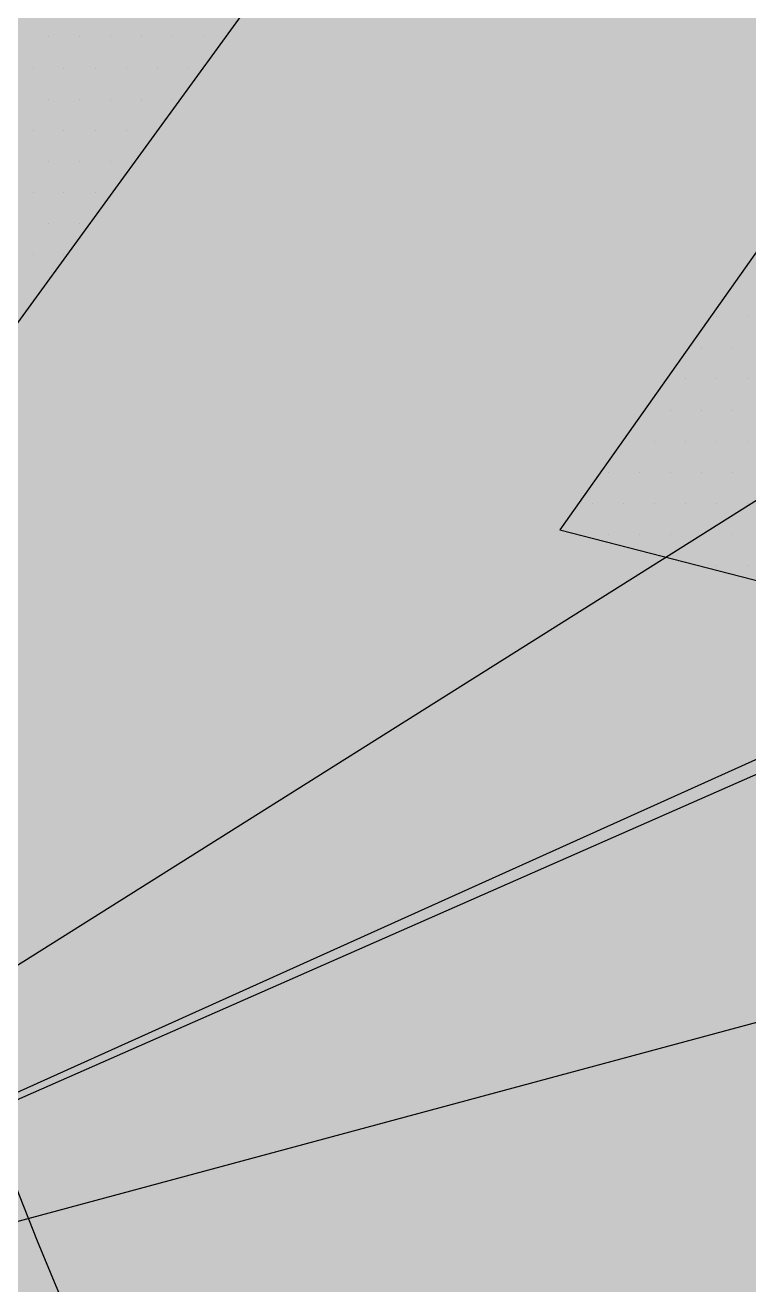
# Paper-space layout 'Layout1' of a CAD drawing. Extents: x -43 to 2298, y -18 to 768.
# Drawn here: x 134.401 to 135.683, y 259.486 to 261.716 of the extents above; entities that cross this region are included whole.
import ezdxf

# ---------------------------------------------------------------- set-up
doc = ezdxf.new("R2010")
doc.units = 0
doc.header["$LTSCALE"] = 2
doc.linetypes.add('CACHEX2', pattern=[0.75, 0.5, -0.25])
doc.layers.add('CARTOUCHE', color=7, linetype='Continuous')
doc.layers.add('LOGO', color=7, linetype='Continuous')

# ---------------------------------------------------------------- blocks, each defined once
blk = doc.blocks.new('A$C715108E3')
at = {"layer": 'LOGO', "color": 131}
for p, q in [((-19.2397, -13.8809), (-19.2397, -13.8809)), ((-19.1476, -13.8809), (-19.1476, -13.8809)), ((-19.0564, -13.8809), (-19.0564, -13.8809)), ((-18.9643, -13.8809), (-18.9643, -13.8809)), ((-18.8725, -13.8809), (-18.8725, -13.8809)), ((-18.7811, -13.8809), (-18.7811, -13.8809)), ((-19.2852, -13.9735), (-19.2852, -13.9735)), ((-19.1939, -13.9735), (-19.1939, -13.9735)), ((-19.1019, -13.9735), (-19.1019, -13.9735)), ((-19.0099, -13.9735), (-19.0099, -13.9735)), ((-18.9186, -13.9735), (-18.9186, -13.9735)), ((-18.8268, -13.9735), (-18.8268, -13.9735)), ((-19.2397, -14.065), (-19.2397, -14.065)), ((-19.1476, -14.065), (-19.1476, -14.065)), ((-19.0564, -14.065), (-19.0564, -14.065)), ((-18.9643, -14.065), (-18.9643, -14.065)), ((-18.8725, -14.065), (-18.8725, -14.065)), ((-19.2852, -14.1574), (-19.2852, -14.1574)), ((-19.1939, -14.1574), (-19.1939, -14.1574)), ((-19.1019, -14.1574), (-19.1019, -14.1574)), ((-19.0099, -14.1574), (-19.0099, -14.1574)), ((-18.9186, -14.1574), (-18.9186, -14.1574)), ((-19.2397, -14.2488), (-19.2397, -14.2488)), ((-19.1476, -14.2488), (-19.1476, -14.2488)), ((-19.0564, -14.2488), (-19.0564, -14.2488)), ((-19.2852, -14.3401), (-19.2852, -14.3401)), ((-19.1939, -14.3401), (-19.1939, -14.3401)), ((-19.1019, -14.3401), (-19.1019, -14.3401)), ((-19.2397, -14.4325), (-19.2397, -14.4325)), ((-19.1476, -14.4325), (-19.1476, -14.4325)), ((-19.2852, -14.5238), (-19.2852, -14.5238)), ((-19.1939, -14.5238), (-19.1939, -14.5238)), ((-17.2199, -14.6152), (-17.2199, -14.6152)), ((-17.2851, -14.7076), (-17.2851, -14.7076)), ((-17.2671, -14.7076), (-17.2671, -14.7076)), ((-17.1753, -14.7076), (-17.1753, -14.7076)), ((-17.35, -14.7991), (-17.35, -14.7991)), ((-17.3129, -14.7991), (-17.3129, -14.7991)), ((-17.2214, -14.7991), (-17.2214, -14.7991)), ((-17.415, -14.8905), (-17.415, -14.8905)), ((-17.359, -14.8905), (-17.359, -14.8905)), ((-17.2671, -14.8905), (-17.2671, -14.8905)), ((-17.1753, -14.8905), (-17.1753, -14.8905)), ((-17.4797, -14.9827), (-17.4797, -14.9827)), ((-17.4049, -14.9827), (-17.4049, -14.9827)), ((-17.3129, -14.9827), (-17.3129, -14.9827)), ((-17.2214, -14.9827), (-17.2214, -14.9827)), ((-17.5445, -15.0742), (-17.5445, -15.0742)), ((-17.5424, -15.0742), (-17.5424, -15.0742)), ((-17.4504, -15.0742), (-17.4504, -15.0742)), ((-17.359, -15.0742), (-17.359, -15.0742)), ((-17.2671, -15.0742), (-17.2671, -15.0742)), ((-17.1753, -15.0742), (-17.1753, -15.0742)), ((-17.6097, -15.1655), (-17.6097, -15.1655)), ((-17.588, -15.1655), (-17.588, -15.1655)), ((-17.4965, -15.1655), (-17.4965, -15.1655)), ((-17.4049, -15.1655), (-17.4049, -15.1655)), ((-17.3129, -15.1655), (-17.3129, -15.1655)), ((-17.2214, -15.1655), (-17.2214, -15.1655)), ((-17.6746, -15.2579), (-17.6746, -15.2579)), ((-17.6341, -15.2579), (-17.6341, -15.2579)), ((-17.5424, -15.2579), (-17.5424, -15.2579)), ((-17.4504, -15.2579), (-17.4504, -15.2579)), ((-17.359, -15.2579), (-17.359, -15.2579)), ((-17.2671, -15.2579), (-17.2671, -15.2579)), ((-17.1753, -15.2579), (-17.1753, -15.2579)), ((-17.6783, -15.3493), (-17.6783, -15.3493)), ((-17.588, -15.3493), (-17.588, -15.3493)), ((-17.4965, -15.3493), (-17.4965, -15.3493)), ((-17.4049, -15.3493), (-17.4049, -15.3493)), ((-17.3129, -15.3493), (-17.3129, -15.3493)), ((-17.2214, -15.3493), (-17.2214, -15.3493)), ((-17.3226, -15.4406), (-17.3226, -15.4406)), ((-17.2671, -15.4406), (-17.2671, -15.4406)), ((-17.1753, -15.4406), (-17.1753, -15.4406))]:
    blk.add_line(p, q, dxfattribs=at)
for points in [[(-16.6359, -13.7897), (-17.73, -15.3364), (-16.5602, -15.6374)], [(-17.1584, -8.2441), (-18.0286, -7.9298), (-18.0526, -7.5674), (-19.5918, -4.1428), (-19.9715, -4.6917), (-20.3358, -5.3705), (-20.5244, -6.0493), (-18.8268, -9.8581), (-21.759, -9.5491), (-21.8471, -10.1027), (-21.9097, -10.8565), (-21.9352, -11.1957), (-19.0429, -11.5482), (-21.5982, -15.1374), (-21.3595, -15.879), (-21.1447, -16.5576), (-21.0193, -16.9601), (-20.5289, -16.3696), (-17.1333, -11.706)]]:
    blk.add_lwpolyline(points, dxfattribs=at)
blk = doc.blocks.new('A$C581E6685')
at = {"layer": 'LOGO'}
for color, points in [(142, [(-45.3965, 37.4846), (-39.5666, 28.8703), (-39.344, 28.5414), (-39.8519, 24.2064), (-36.9477, 25.4853), (-26.3566, 30.2032), (-36.1863, 24.0789), (-38.2746, 22.2236), (-38.1337, 21.2132), (-33.6363, 11.1845), (-39.5393, 21.4709), (-40.6525, 23.2405), (-42.0615, 23.3525), (-53.1072, 18.3767), (-43.3972, 24.4856), (-40.4756, 26.2259), (-40.684, 26.8894)]), (140, [(-45.3965, 37.4846), (-41.9745, 25.9278), (-41.7809, 23.8865), (-42.0615, 23.3525), (-44.9268, 21.9767), (-53.1072, 18.3767), (-40.8028, 21.6905), (-39.5666, 22.0268), (-38.2746, 22.2236), (-38.1337, 21.2132), (-33.6363, 11.1845), (-36.0802, 21.4612), (-37.3405, 24.3346), (-37.4251, 24.9804), (-36.9477, 25.4853), (-26.3566, 30.2032), (-37.8747, 26.8339), (-39.7286, 26.4119), (-40.3751, 26.6371), (-40.684, 26.8894)])]:
    blk.add_hatch(color=color, dxfattribs=at).paths.add_polyline_path(points)
at = {"layer": 'LOGO', "color": 142}
blk.add_lwpolyline([(-45.3965, 37.4846), (-39.3434, 28.5414), (-39.8519, 24.2064), (-36.9477, 25.4853), (-26.3566, 30.2032), (-36.1857, 24.0789), (-38.2739, 22.2236), (-38.1337, 21.2132), (-33.6358, 11.1845), (-39.5393, 21.4709), (-40.6518, 23.2405), (-42.0615, 23.3525), (-53.1072, 18.3767), (-43.3964, 24.4856), (-40.4756, 26.2259), (-40.6836, 26.8894)], close=True, dxfattribs=at)
at = {"layer": 'LOGO', "color": 140}
blk.add_lwpolyline([(-45.3965, 37.4846), (-41.9745, 25.9278), (-41.7804, 23.8865), (-42.0615, 23.3525), (-44.9268, 21.9767), (-53.1072, 18.3767), (-40.8028, 21.6905), (-39.5666, 22.0268), (-38.2739, 22.2236), (-38.1337, 21.2132), (-33.6358, 11.1845), (-36.0802, 21.4612), (-37.3405, 24.3346), (-37.4251, 24.9804), (-36.9477, 25.4853), (-26.3566, 30.2032), (-37.8741, 26.8339), (-39.7286, 26.4119), (-40.3748, 26.6371), (-40.6836, 26.8894)], close=True, dxfattribs=at)
at = {"layer": 'LOGO', "color": 32, "linetype": 'CACHEX2', "ltscale": 1.5}
blk.add_ellipse((-38.0538, 23.8138), major_axis=(-19.0311, -3.534), ratio=0.590567, dxfattribs=at)
at = {"layer": 'LOGO', "color": 32}
blk.add_ellipse((-37.6144, 23.8499), major_axis=(-13.5768, -4.2839), ratio=0.791971, dxfattribs=at)
at = {"layer": 'CARTOUCHE'}
blk.add_blockref('A$C715108E3', (-31.6739, 36.3189), dxfattribs=at)

psp = doc.layouts.get("Layout1")

# ---------------------------------------------------------------- hatches: boundary and pattern name
at = {"layer": 'CARTOUCHE', "true_color": 0xffffff}
h = psp.add_hatch(color=7, dxfattribs=at)
h.dxf.hatch_style = 1
edge = h.paths.add_edge_path()
edge.add_spline(control_points=[(127.7197, 272.4748), (127.7197, 261.5837), (127.7197, 250.6925), (127.7197, 246.8525), (131.5597, 246.8525), (177.0989, 246.8525), (222.6382, 246.8525), (226.4782, 246.8525), (226.4782, 250.6925), (226.4782, 261.5837), (226.4782, 272.4748), (226.4782, 276.3148), (222.6382, 276.3148), (177.0989, 276.3148), (131.5597, 276.3148), (127.7197, 276.3148), (127.7197, 272.4748)], knot_values=[0, 0, 0, 1, 1, 2.570796, 2.570796, 3.570796, 3.570796, 5.141593, 5.141593, 6.141593, 6.141593, 7.712389, 7.712389, 8.712389, 8.712389, 10.283185, 10.283185, 10.283185], weights=[1, 1, 1, 0.707107, 1, 1, 1, 0.707107, 1, 1, 1, 0.707107, 1, 1, 1, 0.707107, 1], degree=2, periodic=0)

# ---------------------------------------------------------------- linework, layer by layer
at = {"layer": 'CARTOUCHE'}
psp.add_rational_spline([(127.7197, 272.4748), (127.7197, 261.5837), (127.7197, 250.6925), (127.7197, 246.8525), (131.5597, 246.8525), (177.0989, 246.8525), (222.6382, 246.8525), (226.4782, 246.8525), (226.4782, 250.6925), (226.4782, 261.5837), (226.4782, 272.4748), (226.4782, 276.3148), (222.6382, 276.3148), (177.0989, 276.3148), (131.5597, 276.3148), (127.7197, 276.3148), (127.7197, 272.4748)], [1, 1, 1, 0.707106781187, 1, 1, 1, 0.707106781187, 1, 1, 1, 0.707106781187, 1, 1, 1, 0.707106781187, 1], degree=2, knots=[0, 0, 0, 1, 1, 2.570796, 2.570796, 3.570796, 3.570796, 5.141593, 5.141593, 6.141593, 6.141593, 7.712389, 7.712389, 8.712389, 8.712389, 10.283185, 10.283185, 10.283185], dxfattribs=at)

# ---------------------------------------------------------------- block references
at = {"layer": 'CARTOUCHE', "xscale": 0.6, "yscale": 0.6, "zscale": 0.6}
psp.add_blockref('A$C581E6685', (164.9904, 248.2331), dxfattribs=at)

doc.saveas('drawing.dxf')
